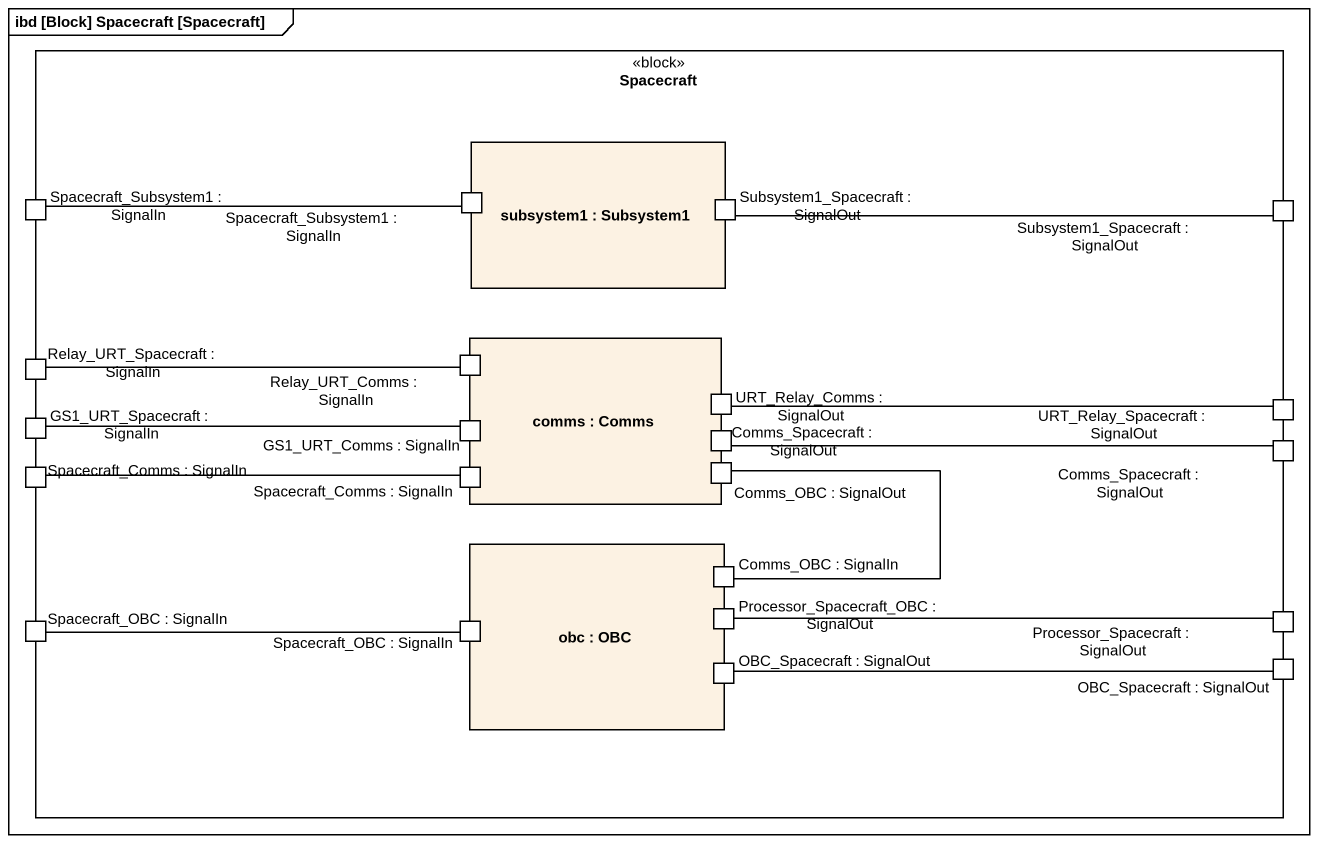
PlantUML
@startuml
mainframe ibd [Block] Spacecraft [Spacecraft]
rectangle Spacecraft <<block>> {
  port "Spacecraft_Subsystem1 : SignalIn" as Spacecraft_Subsystem1
  rectangle "subsystem1 : Subsystem1" as subsystem1 {
    port "Spacecraft_Subsystem1 : SignalIn" as Spacecraft_Subsystem1_2
    port "Subsystem1_Spacecraft : SignalOut" as Subsystem1_Spacecraft
  }
  port "Subsystem1_Spacecraft : SignalOut" as Subsystem1_Spacecraft_2
  port "Relay_URT_Spacecraft : SignalIn" as Relay_URT_Spacecraft
  rectangle "comms : Comms" as comms {
    port "Relay_URT_Comms : SignalIn" as Relay_URT_Comms_SignalIn
    port "GS1_URT_Comms : SignalIn" as GS1_URT_Comms_SignalIn
    port "URT_Relay_Comms : SignalOut" as URT_Relay_Comms_SignalOut
    port "Comms_Spacecraft : SignalOut" as Comms_Spacecraft_SignalOut
    port "Spacecraft_Comms : SignalIn" as Spacecraft_Comms_SignalIn_2
    port "Comms_OBC : SignalOut" as Comms_OBC_SignalOut
  }
  port "GS1_URT_Spacecraft : SignalIn" as GS1_URT_Spacecraft_SignalIn
  port "Comms_Spacecraft : SignalOut" as Comms_Spacecraft_SignalOut_2
  port "URT_Relay_Spacecraft : SignalOut" as URT_Relay_Spacecraft
  port "Spacecraft_Comms : SignalIn" as Spacecraft_Comms_SignalIn
  rectangle "obc : OBC" as obc {
    port "Comms_OBC : SignalIn" as Comms_OBC_SignalIn
    port "Spacecraft_OBC : SignalIn" as Spacecraft_OBC_SignalIn_2
    port "Processor_Spacecraft_OBC : SignalOut" as Processor_Spacecraft_OBC
    port "OBC_Spacecraft : SignalOut" as OBC_Spacecraft_SignalOut
  }
  port "Spacecraft_OBC : SignalIn" as Spacecraft_OBC_SignalIn
  port "Processor_Spacecraft : SignalOut" as Processor_Spacecraft
  port "OBC_Spacecraft : SignalOut" as OBC_Spacecraft_SignalOut_2
}
Spacecraft_Subsystem1 -right- Spacecraft_Subsystem1_2
Subsystem1_Spacecraft -right- Subsystem1_Spacecraft_2
Relay_URT_Spacecraft -right- Relay_URT_Comms_SignalIn
GS1_URT_Spacecraft_SignalIn -right- GS1_URT_Comms_SignalIn
URT_Relay_Comms_SignalOut -right- URT_Relay_Spacecraft
Comms_Spacecraft_SignalOut_2 -left- Comms_Spacecraft_SignalOut
Spacecraft_Comms_SignalIn_2 -left- Spacecraft_Comms_SignalIn
Comms_OBC_SignalOut -- Comms_OBC_SignalIn
Spacecraft_OBC_SignalIn -right- Spacecraft_OBC_SignalIn_2
Processor_Spacecraft_OBC -right- Processor_Spacecraft
OBC_Spacecraft_SignalOut -right- OBC_Spacecraft_SignalOut_2
@enduml
